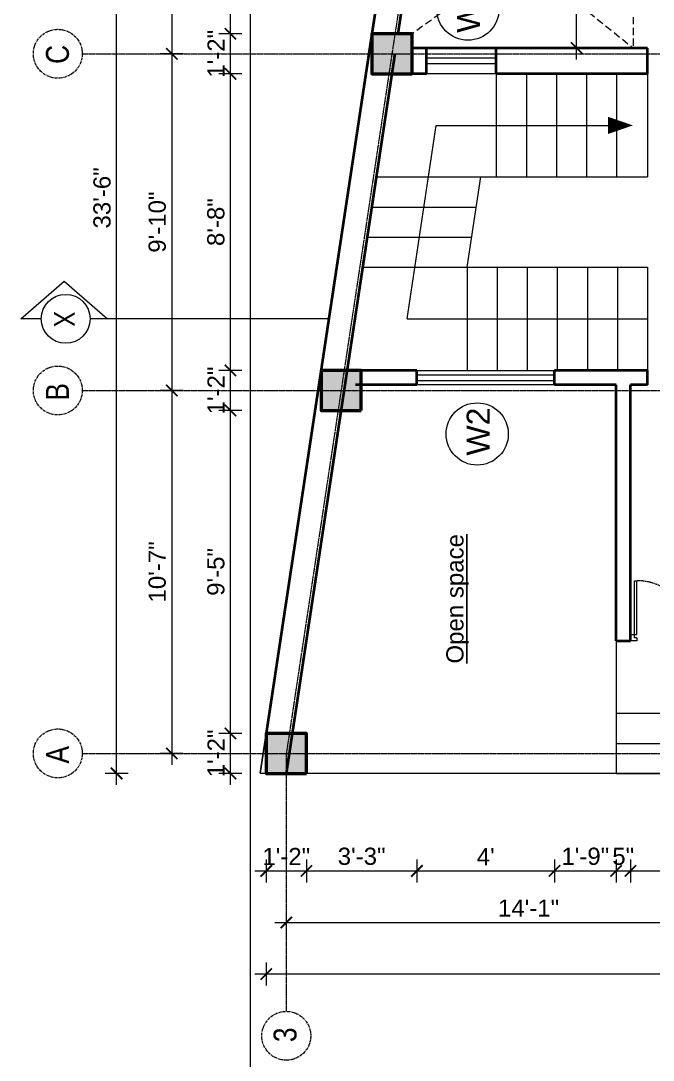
# Model space of a CAD drawing. Header units: inches. Extents: x 136316 to 155547, y -21384 to -17606.
# Drawn here: x 154945.3 to 155166, y -19939.1 to -19576.4 of the extents above; entities that cross this region are included whole.
import ezdxf

# ---------------------------------------------------------------- set-up
doc = ezdxf.new("R2010")
doc.units = ezdxf.units.IN
doc.header["$LTSCALE"] = 0.5
doc.header["$MEASUREMENT"] = 0
doc.header["$PDMODE"] = 66
doc.linetypes.add('CENTER', pattern=[2, 1.25, -0.25, 0.25, -0.25])
doc.linetypes.add('HIDDEN', pattern=[0.375, 0.25, -0.125])
for name, color, linetype, lineweight in [('Annotate-Lite.w', 177, 'Continuous', 9), ('Annotations-Bold.w', 177, 'Continuous', 13), ('C-COLUMN', 1, 'Continuous', 50), ('DIM', 4, 'Continuous', 5), ('DIM 1-100', 4, 'Continuous', 13), ('Door-Window.w', 4, 'Continuous', 15), ('HACTH', 253, 'Continuous', 9), ('stair', 132, 'Continuous', 13), ('TEXT', 220, 'Continuous', 9), ('wall', 1, 'Continuous', 40), ('window', 4, 'Continuous', 13)]:
    doc.layers.add(name, color=color, linetype=linetype, lineweight=lineweight)
doc.styles.add('ARAIL', font='ARIALN.TTF')
doc.styles.add('arial.', font='arial.ttf')
doc.styles.add('gaurav', font='arial.ttf')
doc.styles.get("Standard").update_dxf_attribs({"font": 'arial.ttf'})
doc.dimstyles.new('1 by 96', dxfattribs={"dimtxt": 6, "dimasz": 4, "dimexe": 4, "dimexo": 4, "dimgap": 2, "dimtad": 1, "dimdec": 0, "dimzin": 0, "dimdsep": 46, "dimlunit": 4, "dimtxsty": 'Standard', "dimblk": 'ARCHTICK', "dimcen": 0, "dimdle": 4, "dimadec": 0, "dimazin": 0, "dimtfac": 1, "dimtdec": 0, "dimtix": 1, "dimtofl": 0, "dimtmove": 1, "dimatfit": 3, "dimldrblk": 'ARCHTICK', "dimfxl": 4, "dimfxlon": 1, "dimtolj": 1, "dimtzin": 0, "dimlwd": -1, "dimlwe": -1, "dimarcsym": 0})

# ---------------------------------------------------------------- blocks, each defined once
blk = doc.blocks.new('FDFDRE')
at = {"ltscale": 3}
for p, q in [((165701.11, -58637.82), (165701.1, -58641.5)), ((165704.78, -58637.83), (165701.11, -58637.82)), ((165704.78, -58639.66), (165703.55, -58639.66)), ((165703.55, -58639.66), (165703.55, -58641.5)), ((165704.78, -58639.66), (165704.78, -58637.83)), ((165766.98, -58637.83), (165770.65, -58637.82)), ((165766.98, -58639.66), (165766.98, -58637.83)), ((165766.98, -58639.66), (165768.2, -58639.66)), ((165768.2, -58639.66), (165768.2, -58641.5)), ((165770.65, -58637.82), (165770.65, -58641.5)), ((165701.1, -58641.5), (165703.55, -58641.5)), ((165703.55, -58641.5), (165703.53, -58672.63)), ((165703.55, -58641.5), (165704.78, -58641.5)), ((165704.78, -58641.5), (165704.76, -58672.65)), ((165766.98, -58641.5), (165767, -58672.65)), ((165768.2, -58641.5), (165766.98, -58641.5)), ((165770.65, -58641.5), (165768.2, -58641.5)), ((165768.2, -58641.5), (165768.22, -58672.63)), ((165703.53, -58672.63), (165704.76, -58672.65)), ((165768.22, -58672.63), (165767, -58672.65))]:
    blk.add_line(p, q, dxfattribs=at)
at = {"layer": 'Door-Window.w', "color": 9, "linetype": 'HIDDEN', "lineweight": 18}
for centre, start, end in [((165704.78, -58641.5), 269.96183, 3.38353), ((165766.98, -58641.5), 176.61647, 270.03817)]:
    blk.add_arc(centre, 31.16, start, end, dxfattribs=at)
blk = doc.blocks.new('_ArchTick')
at = {"color": 0, "linetype": 'ByBlock', "const_width": 0.15}
blk.add_lwpolyline([(-0.5, -0.5), (0.5, 0.5)], dxfattribs=at)
blk = doc.blocks.new('*D1007')
at = {"layer": 'Defpoints', "color": 0, "transparency": 16777216}
for p in [(155018.48, -19825.04), (155030.97, -19825.04), (155030.97, -19839.04)]:
    blk.add_point(p, dxfattribs=at)
at = {"layer": 'DIM 1-100', "color": 0, "transparency": 16777216}
for p, q in [((155018.48, -19843.04), (155018.48, -19821.04)), ((155022.48, -19825.04), (155014.48, -19825.04)), ((155022.48, -19839.04), (155014.48, -19839.04))]:
    blk.add_line(p, q, dxfattribs=at)
at = {"layer": 'DIM 1-100', "color": 0, "transparency": 16777216, "xscale": 4, "yscale": 4, "zscale": 4}
for p, rotation in [((155018.48, -19825.04), 90), ((155018.48, -19839.04), 270)]:
    blk.add_blockref('_ArchTick', p, dxfattribs=dict(at, rotation=rotation))
at = {"layer": 'DIM 1-100', "color": 0, "transparency": 16777216, "insert": (155013.46, -19832.04), "char_height": 6, "attachment_point": 5, "rotation": 90}
blk.add_mtext('\\A1;1\'-2"', dxfattribs=at)
blk = doc.blocks.new('*D1008')
at = {"layer": 'Defpoints', "color": 0, "transparency": 16777216}
for p in [(155018.48, -19712.39), (155050.09, -19712.39), (155030.97, -19825.04)]:
    blk.add_point(p, dxfattribs=at)
at = {"layer": 'DIM 1-100', "color": 0, "transparency": 16777216}
for p, q in [((155018.48, -19829.04), (155018.48, -19708.39)), ((155022.48, -19712.39), (155014.48, -19712.39)), ((155022.48, -19825.04), (155014.48, -19825.04))]:
    blk.add_line(p, q, dxfattribs=at)
at = {"layer": 'DIM 1-100', "color": 0, "transparency": 16777216, "xscale": 4, "yscale": 4, "zscale": 4}
for p, rotation in [((155018.48, -19712.39), 90), ((155018.48, -19825.04), 270)]:
    blk.add_blockref('_ArchTick', p, dxfattribs=dict(at, rotation=rotation))
at = {"layer": 'DIM 1-100', "color": 0, "transparency": 16777216, "insert": (155013.41, -19768.71), "char_height": 6, "attachment_point": 5, "rotation": 90}
blk.add_mtext('\\A1;9\'-5"', dxfattribs=at)
blk = doc.blocks.new('*D1009')
at = {"layer": 'Defpoints', "color": 0, "transparency": 16777216}
for p in [(155018.48, -19698.39), (155050.09, -19698.39), (155050.09, -19712.39)]:
    blk.add_point(p, dxfattribs=at)
at = {"layer": 'DIM 1-100', "color": 0, "transparency": 16777216}
for p, q in [((155018.48, -19716.39), (155018.48, -19694.39)), ((155022.48, -19698.39), (155014.48, -19698.39)), ((155022.48, -19712.39), (155014.48, -19712.39))]:
    blk.add_line(p, q, dxfattribs=at)
at = {"layer": 'DIM 1-100', "color": 0, "transparency": 16777216, "xscale": 4, "yscale": 4, "zscale": 4}
for p, rotation in [((155018.48, -19698.39), 90), ((155018.48, -19712.39), 270)]:
    blk.add_blockref('_ArchTick', p, dxfattribs=dict(at, rotation=rotation))
at = {"layer": 'DIM 1-100', "color": 0, "transparency": 16777216, "insert": (155013.46, -19705.39), "char_height": 6, "attachment_point": 5, "rotation": 90}
blk.add_mtext('\\A1;1\'-2"', dxfattribs=at)
blk = doc.blocks.new('*D1010')
at = {"layer": 'Defpoints', "color": 0, "transparency": 16777216}
for p in [(155018.48, -19594.89), (155067.83, -19594.89), (155050.09, -19698.39)]:
    blk.add_point(p, dxfattribs=at)
at = {"layer": 'DIM 1-100', "color": 0, "transparency": 16777216}
for p, q in [((155018.48, -19702.39), (155018.48, -19590.89)), ((155022.48, -19594.89), (155014.48, -19594.89)), ((155022.48, -19698.39), (155014.48, -19698.39))]:
    blk.add_line(p, q, dxfattribs=at)
at = {"layer": 'DIM 1-100', "color": 0, "transparency": 16777216, "xscale": 4, "yscale": 4, "zscale": 4}
for p, rotation in [((155018.48, -19594.89), 90), ((155018.48, -19698.39), 270)]:
    blk.add_blockref('_ArchTick', p, dxfattribs=dict(at, rotation=rotation))
at = {"layer": 'DIM 1-100', "color": 0, "transparency": 16777216, "insert": (155013.41, -19646.64), "char_height": 6, "attachment_point": 5, "rotation": 90}
blk.add_mtext('\\A1;8\'-8"', dxfattribs=at)
blk = doc.blocks.new('*D1011')
at = {"layer": 'Defpoints', "color": 0, "transparency": 16777216}
for p in [(155018.48, -19580.89), (155067.83, -19580.89), (155067.83, -19594.89)]:
    blk.add_point(p, dxfattribs=at)
at = {"layer": 'DIM 1-100', "color": 0, "transparency": 16777216}
for p, q in [((155018.48, -19598.89), (155018.48, -19576.89)), ((155022.48, -19580.89), (155014.48, -19580.89)), ((155022.48, -19594.89), (155014.48, -19594.89))]:
    blk.add_line(p, q, dxfattribs=at)
at = {"layer": 'DIM 1-100', "color": 0, "transparency": 16777216, "xscale": 4, "yscale": 4, "zscale": 4}
for p, rotation in [((155018.48, -19580.89), 90), ((155018.48, -19594.89), 270)]:
    blk.add_blockref('_ArchTick', p, dxfattribs=dict(at, rotation=rotation))
at = {"layer": 'DIM 1-100', "color": 0, "transparency": 16777216, "insert": (155013.46, -19587.89), "char_height": 6, "attachment_point": 5, "rotation": 90}
blk.add_mtext('\\A1;1\'-2"', dxfattribs=at)
blk = doc.blocks.new('*D1012')
at = {"layer": 'Defpoints', "color": 0, "transparency": 16777216}
for p in [(155018.48, -19451.83), (155089.44, -19451.83), (155067.83, -19580.89)]:
    blk.add_point(p, dxfattribs=at)
at = {"layer": 'DIM 1-100', "color": 0, "transparency": 16777216}
for p, q in [((155018.48, -19584.89), (155018.48, -19447.83)), ((155022.48, -19451.83), (155014.48, -19451.83)), ((155022.48, -19580.89), (155014.48, -19580.89))]:
    blk.add_line(p, q, dxfattribs=at)
at = {"layer": 'DIM 1-100', "color": 0, "transparency": 16777216, "xscale": 4, "yscale": 4, "zscale": 4}
for p, rotation in [((155018.48, -19451.83), 90), ((155018.48, -19580.89), 270)]:
    blk.add_blockref('_ArchTick', p, dxfattribs=dict(at, rotation=rotation))
at = {"layer": 'DIM 1-100', "color": 0, "transparency": 16777216, "insert": (155013.41, -19516.36), "char_height": 6, "attachment_point": 5, "rotation": 90}
blk.add_mtext('\\A1;10\'-9"', dxfattribs=at)
blk = doc.blocks.new('*D1014')
at = {"layer": 'Defpoints', "color": 0, "transparency": 16777216}
for p in [(155096.44, -19444.83), (154998.01, -19587.89), (155074.83, -19587.89)]:
    blk.add_point(p, dxfattribs=at)
at = {"layer": 'DIM 1-100', "color": 0, "transparency": 16777216}
for p, q in [((154998.01, -19440.83), (154998.01, -19591.89)), ((155002.01, -19444.83), (154994.01, -19444.83)), ((155002.01, -19587.89), (154994.01, -19587.89))]:
    blk.add_line(p, q, dxfattribs=at)
at = {"layer": 'DIM 1-100', "color": 0, "transparency": 16777216, "xscale": 4, "yscale": 4, "zscale": 4}
for p, rotation in [((154998.01, -19444.83), 90), ((154998.01, -19587.89), 270)]:
    blk.add_blockref('_ArchTick', p, dxfattribs=dict(at, rotation=rotation))
at = {"layer": 'DIM 1-100', "color": 0, "transparency": 16777216, "insert": (154993, -19516.36), "char_height": 6, "attachment_point": 5, "rotation": 90}
blk.add_mtext('\\A1;11\'-11"', dxfattribs=at)
blk = doc.blocks.new('*D1015')
at = {"layer": 'Defpoints', "color": 0, "transparency": 16777216}
for p in [(155074.83, -19587.89), (154998.01, -19705.39), (155057.09, -19705.39)]:
    blk.add_point(p, dxfattribs=at)
at = {"layer": 'DIM 1-100', "color": 0, "transparency": 16777216}
for p, q in [((154998.01, -19583.89), (154998.01, -19709.39)), ((155002.01, -19587.89), (154994.01, -19587.89)), ((155002.01, -19705.39), (154994.01, -19705.39))]:
    blk.add_line(p, q, dxfattribs=at)
at = {"layer": 'DIM 1-100', "color": 0, "transparency": 16777216, "xscale": 4, "yscale": 4, "zscale": 4}
for p, rotation in [((154998.01, -19587.89), 90), ((154998.01, -19705.39), 270)]:
    blk.add_blockref('_ArchTick', p, dxfattribs=dict(at, rotation=rotation))
at = {"layer": 'DIM 1-100', "color": 0, "transparency": 16777216, "insert": (154992.95, -19646.64), "char_height": 6, "attachment_point": 5, "rotation": 90}
blk.add_mtext('\\A1;9\'-10"', dxfattribs=at)
blk = doc.blocks.new('*D1016')
at = {"layer": 'Defpoints', "color": 0, "transparency": 16777216}
for p in [(155057.09, -19705.39), (154998.01, -19832.04), (155037.97, -19832.04)]:
    blk.add_point(p, dxfattribs=at)
at = {"layer": 'DIM 1-100', "color": 0, "transparency": 16777216}
for p, q in [((154998.01, -19701.39), (154998.01, -19836.04)), ((155002.01, -19705.39), (154994.01, -19705.39)), ((155002.01, -19832.04), (154994.01, -19832.04))]:
    blk.add_line(p, q, dxfattribs=at)
at = {"layer": 'DIM 1-100', "color": 0, "transparency": 16777216, "xscale": 4, "yscale": 4, "zscale": 4}
for p, rotation in [((154998.01, -19705.39), 90), ((154998.01, -19832.04), 270)]:
    blk.add_blockref('_ArchTick', p, dxfattribs=dict(at, rotation=rotation))
at = {"layer": 'DIM 1-100', "color": 0, "transparency": 16777216, "insert": (154992.95, -19768.71), "char_height": 6, "attachment_point": 5, "rotation": 90}
blk.add_mtext('\\A1;10\'-7"', dxfattribs=at)
blk = doc.blocks.new('*D1017')
at = {"layer": 'Defpoints', "color": 0, "transparency": 16777216}
for p in [(154978.76, -19437.35), (155089.5, -19437.35), (155030.97, -19839.04)]:
    blk.add_point(p, dxfattribs=at)
at = {"layer": 'DIM 1-100', "color": 0, "transparency": 16777216}
for p, q in [((154978.76, -19843.04), (154978.76, -19433.35)), ((154982.76, -19437.35), (154974.76, -19437.35)), ((154982.76, -19839.04), (154974.76, -19839.04))]:
    blk.add_line(p, q, dxfattribs=at)
at = {"layer": 'DIM 1-100', "color": 0, "transparency": 16777216, "xscale": 4, "yscale": 4, "zscale": 4}
for p, rotation in [((154978.76, -19437.35), 90), ((154978.76, -19839.04), 270)]:
    blk.add_blockref('_ArchTick', p, dxfattribs=dict(at, rotation=rotation))
at = {"layer": 'DIM 1-100', "color": 0, "transparency": 16777216, "insert": (154973.69, -19638.19), "char_height": 6, "attachment_point": 5, "rotation": 90}
blk.add_mtext('\\A1;33\'-6"', dxfattribs=at)
blk = doc.blocks.new('*D1076')
at = {"layer": 'Defpoints', "color": 0, "transparency": 16777216}
for p in [(155030.97, -19839.04), (155044.97, -19839.04), (155044.97, -19873.04)]:
    blk.add_point(p, dxfattribs=at)
at = {"layer": 'DIM 1-100', "color": 0, "transparency": 16777216}
for p, q in [((155030.97, -19869.04), (155030.97, -19877.04)), ((155044.97, -19869.04), (155044.97, -19877.04)), ((155026.97, -19873.04), (155048.97, -19873.04))]:
    blk.add_line(p, q, dxfattribs=at)
at = {"layer": 'DIM 1-100', "color": 0, "transparency": 16777216, "xscale": 4, "yscale": 4, "zscale": 4, "rotation": 180}
blk.add_blockref('_ArchTick', (155030.97, -19873.04), dxfattribs=at)
at = {"layer": 'DIM 1-100', "color": 0, "transparency": 16777216, "xscale": 4, "yscale": 4, "zscale": 4}
blk.add_blockref('_ArchTick', (155044.97, -19873.04), dxfattribs=at)
at = {"layer": 'DIM 1-100', "color": 0, "transparency": 16777216, "insert": (155037.97, -19868.02), "char_height": 6, "attachment_point": 5}
blk.add_mtext('\\A1;1\'-2"', dxfattribs=at)
blk = doc.blocks.new('*D1077')
at = {"layer": 'Defpoints', "color": 0, "transparency": 16777216}
for p in [(155083.56, -19703.39), (155044.97, -19839.04), (155083.56, -19873.04)]:
    blk.add_point(p, dxfattribs=at)
at = {"layer": 'DIM 1-100', "color": 0, "transparency": 16777216}
for p, q in [((155044.97, -19869.04), (155044.97, -19877.04)), ((155083.56, -19869.04), (155083.56, -19877.04)), ((155040.97, -19873.04), (155087.56, -19873.04))]:
    blk.add_line(p, q, dxfattribs=at)
at = {"layer": 'DIM 1-100', "color": 0, "transparency": 16777216, "xscale": 4, "yscale": 4, "zscale": 4, "rotation": 180}
blk.add_blockref('_ArchTick', (155044.97, -19873.04), dxfattribs=at)
at = {"layer": 'DIM 1-100', "color": 0, "transparency": 16777216, "xscale": 4, "yscale": 4, "zscale": 4}
blk.add_blockref('_ArchTick', (155083.56, -19873.04), dxfattribs=at)
at = {"layer": 'DIM 1-100', "color": 0, "transparency": 16777216, "insert": (155064.26, -19867.97), "char_height": 6, "attachment_point": 5}
blk.add_mtext('\\A1;3\'-3"', dxfattribs=at)
blk = doc.blocks.new('*D1078')
at = {"layer": 'Defpoints', "color": 0, "transparency": 16777216}
for p in [(155083.56, -19703.39), (155131.56, -19703.39), (155131.56, -19873.04)]:
    blk.add_point(p, dxfattribs=at)
at = {"layer": 'DIM 1-100', "color": 0, "transparency": 16777216}
for p, q in [((155083.56, -19869.04), (155083.56, -19877.04)), ((155131.56, -19869.04), (155131.56, -19877.04)), ((155079.56, -19873.04), (155135.56, -19873.04))]:
    blk.add_line(p, q, dxfattribs=at)
at = {"layer": 'DIM 1-100', "color": 0, "transparency": 16777216, "xscale": 4, "yscale": 4, "zscale": 4, "rotation": 180}
blk.add_blockref('_ArchTick', (155083.56, -19873.04), dxfattribs=at)
at = {"layer": 'DIM 1-100', "color": 0, "transparency": 16777216, "xscale": 4, "yscale": 4, "zscale": 4}
blk.add_blockref('_ArchTick', (155131.56, -19873.04), dxfattribs=at)
at = {"layer": 'DIM 1-100', "color": 0, "transparency": 16777216, "insert": (155107.56, -19868.04), "char_height": 6, "attachment_point": 5}
blk.add_mtext("\\A1;4'", dxfattribs=at)
blk = doc.blocks.new('*D1079')
at = {"layer": 'Defpoints', "color": 0, "transparency": 16777216}
for p in [(155131.56, -19703.39), (155153.03, -19703.39), (155153.03, -19873.04)]:
    blk.add_point(p, dxfattribs=at)
at = {"layer": 'DIM 1-100', "color": 0, "transparency": 16777216}
for p, q in [((155131.56, -19869.04), (155131.56, -19877.04)), ((155153.03, -19869.04), (155153.03, -19877.04)), ((155127.56, -19873.04), (155157.03, -19873.04))]:
    blk.add_line(p, q, dxfattribs=at)
at = {"layer": 'DIM 1-100', "color": 0, "transparency": 16777216, "xscale": 4, "yscale": 4, "zscale": 4, "rotation": 180}
blk.add_blockref('_ArchTick', (155131.56, -19873.04), dxfattribs=at)
at = {"layer": 'DIM 1-100', "color": 0, "transparency": 16777216, "xscale": 4, "yscale": 4, "zscale": 4}
blk.add_blockref('_ArchTick', (155153.03, -19873.04), dxfattribs=at)
at = {"layer": 'DIM 1-100', "color": 0, "transparency": 16777216, "insert": (155142.3, -19867.97), "char_height": 6, "attachment_point": 5}
blk.add_mtext('\\A1;1\'-9"', dxfattribs=at)
blk = doc.blocks.new('*D1080')
at = {"layer": 'Defpoints', "color": 0, "transparency": 16777216}
for p in [(155153.03, -19703.39), (155158.03, -19792.8), (155158.03, -19873.04)]:
    blk.add_point(p, dxfattribs=at)
at = {"layer": 'DIM 1-100', "color": 0, "transparency": 16777216}
for p, q in [((155153.03, -19869.04), (155153.03, -19877.04)), ((155158.03, -19869.04), (155158.03, -19877.04))]:
    blk.add_line(p, q, dxfattribs=at)
at = {"layer": 'DIM 1-100', "color": 0, "transparency": 16777216, "insert": (155155.53, -19867.98), "char_height": 6, "attachment_point": 5}
blk.add_mtext('\\A1;5"', dxfattribs=at)
blk = doc.blocks.new('*D1081')
at = {"layer": 'Defpoints', "color": 0, "transparency": 16777216}
for p in [(155158.03, -19792.8), (155200.03, -19839.04), (155200.03, -19873.04)]:
    blk.add_point(p, dxfattribs=at)
at = {"layer": 'DIM 1-100', "color": 0, "transparency": 16777216}
for p, q in [((155158.03, -19869.04), (155158.03, -19877.04)), ((155200.03, -19869.04), (155200.03, -19877.04)), ((155154.03, -19873.04), (155204.03, -19873.04))]:
    blk.add_line(p, q, dxfattribs=at)
at = {"layer": 'DIM 1-100', "color": 0, "transparency": 16777216, "xscale": 4, "yscale": 4, "zscale": 4, "rotation": 180}
blk.add_blockref('_ArchTick', (155158.03, -19873.04), dxfattribs=at)
at = {"layer": 'DIM 1-100', "color": 0, "transparency": 16777216, "xscale": 4, "yscale": 4, "zscale": 4}
blk.add_blockref('_ArchTick', (155200.03, -19873.04), dxfattribs=at)
at = {"layer": 'DIM 1-100', "color": 0, "transparency": 16777216, "insert": (155179.03, -19867.97), "char_height": 6, "attachment_point": 5}
blk.add_mtext('\\A1;3\'-6"', dxfattribs=at)
blk = doc.blocks.new('*D1086')
at = {"layer": 'Defpoints', "color": 0, "transparency": 16777216}
for p in [(155037.97, -19838.96), (155207.03, -19839.04), (155207.03, -19891.04)]:
    blk.add_point(p, dxfattribs=at)
at = {"layer": 'DIM 1-100', "color": 0, "transparency": 16777216}
for p, q in [((155037.97, -19887.04), (155037.97, -19895.04)), ((155207.03, -19887.04), (155207.03, -19895.04)), ((155033.97, -19891.04), (155211.03, -19891.04))]:
    blk.add_line(p, q, dxfattribs=at)
at = {"layer": 'DIM 1-100', "color": 0, "transparency": 16777216, "xscale": 4, "yscale": 4, "zscale": 4, "rotation": 180}
blk.add_blockref('_ArchTick', (155037.97, -19891.04), dxfattribs=at)
at = {"layer": 'DIM 1-100', "color": 0, "transparency": 16777216, "xscale": 4, "yscale": 4, "zscale": 4}
blk.add_blockref('_ArchTick', (155207.03, -19891.04), dxfattribs=at)
at = {"layer": 'DIM 1-100', "color": 0, "transparency": 16777216, "insert": (155122.5, -19886.02), "char_height": 6, "attachment_point": 5}
blk.add_mtext('\\A1;14\'-1"', dxfattribs=at)
blk = doc.blocks.new('*D975')
at = {"layer": 'Defpoints', "color": 0, "transparency": 16777216}
for p in [(155030.97, -19839.04), (155332.26, -19839.04), (155030.97, -19909.04)]:
    blk.add_point(p, dxfattribs=at)
at = {"layer": 'DIM 1-100', "color": 0, "transparency": 16777216}
for p, q in [((155030.97, -19905.04), (155030.97, -19913.04)), ((155332.26, -19905.04), (155332.26, -19913.04)), ((155336.26, -19909.04), (155026.97, -19909.04))]:
    blk.add_line(p, q, dxfattribs=at)
at = {"layer": 'DIM 1-100', "color": 0, "transparency": 16777216, "xscale": 4, "yscale": 4, "zscale": 4, "rotation": 180}
blk.add_blockref('_ArchTick', (155030.97, -19909.04), dxfattribs=at)
at = {"layer": 'DIM 1-100', "color": 0, "transparency": 16777216, "xscale": 4, "yscale": 4, "zscale": 4}
blk.add_blockref('_ArchTick', (155332.26, -19909.04), dxfattribs=at)
at = {"layer": 'DIM 1-100', "color": 0, "transparency": 16777216, "insert": (155181.61, -19903.97), "char_height": 6, "attachment_point": 5}
blk.add_mtext('\\A1;25\'-1"', dxfattribs=at)
blk = doc.blocks.new('*D976')
at = {"layer": 'Defpoints', "color": 0, "transparency": 16777216}
for p in [(155139.25, -19526.35), (155159.03, -19526.35), (155159.03, -19585.89)]:
    blk.add_point(p, dxfattribs=at)
at = {"layer": 'DIM 1-100', "color": 0, "transparency": 16777216}
for p, q in [((155139.25, -19589.89), (155139.25, -19522.35)), ((155143.25, -19526.35), (155135.25, -19526.35)), ((155143.25, -19585.89), (155135.25, -19585.89))]:
    blk.add_line(p, q, dxfattribs=at)
at = {"layer": 'DIM 1-100', "color": 0, "transparency": 16777216, "xscale": 4, "yscale": 4, "zscale": 4}
for p, rotation in [((155139.25, -19526.35), 90), ((155139.25, -19585.89), 270)]:
    blk.add_blockref('_ArchTick', p, dxfattribs=dict(at, rotation=rotation))
at = {"layer": 'DIM 1-100', "color": 0, "transparency": 16777216, "insert": (155134.2, -19556.12), "char_height": 6, "attachment_point": 5, "rotation": 90}
blk.add_mtext("\\A1;5'", dxfattribs=at)

msp = doc.modelspace()

# ---------------------------------------------------------------- hatches: boundary and pattern name
at = {"layer": 'C-COLUMN'}
h = msp.add_hatch(color=256, dxfattribs=at)
h.dxf.hatch_style = 1
h.paths.add_polyline_path([(155067.83, -19580.89), (155067.83, -19594.89), (155081.83, -19594.89), (155081.83, -19580.89)])
h = msp.add_hatch(color=256, dxfattribs=at)
h.dxf.hatch_style = 1
h.paths.add_polyline_path([(155050.09, -19698.39), (155050.09, -19712.39), (155064.09, -19712.39), (155064.09, -19698.39)])
h = msp.add_hatch(color=256, dxfattribs=at)
h.dxf.hatch_style = 1
h.paths.add_polyline_path([(155030.97, -19825.04), (155030.97, -19839.04), (155044.97, -19839.04), (155044.97, -19825.04)])

# ---------------------------------------------------------------- linework, layer by layer
at = {"layer": 'Annotate-Lite.w'}
msp.add_xline((155025.48, -19234.17), (0, 1), dxfattribs=at)
at = {"layer": 'Annotate-Lite.w', "ltscale": 0.005}
for centre in [(155101.34, -19572.33), (155104.57, -19720.57)]:
    msp.add_circle(centre, 10.86, dxfattribs=at)
at = {"layer": 'Annotations-Bold.w', "linetype": 'CENTER', "ltscale": 0.3}
for p, q in [((154966.78, -19587.89), (155413.53, -19587.89)), ((154966.78, -19705.39), (155413.53, -19705.39)), ((154966.78, -19832.04), (155413.53, -19832.04))]:
    msp.add_line(p, q, dxfattribs=at)
msp.add_lwpolyline([(155096.44, -19361.81), (155096.44, -19444.83), (155074.83, -19587.89), (155057.09, -19705.39), (155037.97, -19832.04), (155037.97, -19922.03)], dxfattribs=at)
at = {"layer": 'Annotations-Bold.w', "linetype": 'CENTER', "ltscale": 1.5}
for centre in [(154958.25, -19587.89), (154958.25, -19705.39), (154958.25, -19832.04), (155037.97, -19930.57)]:
    msp.add_circle(centre, 8.53, dxfattribs=at)
at = {"layer": 'C-COLUMN'}
for points in [[(155081.83, -19594.89), (155081.83, -19580.89), (155067.83, -19580.89), (155067.83, -19594.89)], [(155064.09, -19712.39), (155064.09, -19698.39), (155050.09, -19698.39), (155050.09, -19712.39)], [(155044.97, -19839.04), (155044.97, -19825.04), (155030.97, -19825.04), (155030.97, -19839.04)]]:
    msp.add_lwpolyline(points, close=True, dxfattribs=at)
at = {"layer": 'Defpoints'}
msp.add_lwpolyline([(155089.5, -19437.35), (155332.26, -19446.93), (155332.26, -19839.04), (155028.87, -19838.93), (155089.5, -19437.35)], dxfattribs=at)
at = {"layer": 'DIM'}
for p, q in [((155080.11, -19680.39), (155090.3, -19612.89)), ((155090.3, -19612.89), (155150.23, -19612.89, 0)), ((155080.11, -19680.39), (155164.03, -19680.39))]:
    msp.add_line(p, q, dxfattribs=at)
at = {"layer": 'HACTH', "linetype": 'HIDDEN', "ltscale": 20}
for p, q in [((155159.03, -19526.35), (155081.83, -19580.89)), ((155085.16, -19526.35), (155159.03, -19585.89))]:
    msp.add_line(p, q, dxfattribs=at)
msp.add_lwpolyline([(155159.03, -19526.35), (155159.03, -19585.89), (155081.83, -19585.89), (155081.83, -19580.89), (155076.93, -19580.89), (155085.16, -19526.35), (155159.03, -19526.35)], dxfattribs=at)
at = {"layer": 'stair', "linetype": 'ByBlock'}
for p, q in [((155164.03, -19594.89), (155164.03, -19630.89)), ((155069.38, -19630.89), (155105.79, -19630.89)), ((155101.03, -19662.39), (155105.79, -19630.89)), ((155105.79, -19630.89), (155164.03, -19630.89)), ((155067.8, -19641.39), (155104.2, -19641.39)), ((155066.21, -19651.89), (155102.62, -19651.89)), ((155064.62, -19662.39), (155101.03, -19662.39)), ((155101.03, -19662.39), (155164.03, -19662.39)), ((155101.03, -19662.39), (155101.03, -19698.39)), ((155111.53, -19662.39), (155111.53, -19698.39)), ((155122.03, -19662.39), (155122.03, -19698.39)), ((155132.53, -19662.39), (155132.53, -19698.39)), ((155143.03, -19662.39), (155143.03, -19698.39)), ((155153.53, -19662.39), (155153.53, -19698.39)), ((155164.03, -19662.39), (155164.03, -19698.39)), ((155153.03, -19792.8), (155153.03, -19839.04)), ((155153.03, -19818.04), (155200.03, -19818.04)), ((155153.03, -19828.54), (155200.03, -19828.54)), ((155153.03, -19839.04), (155200.03, -19839.04))]:
    msp.add_line(p, q, dxfattribs=at)
for points in [[(155111.22, -19594.89), (155111.22, -19630.89)], [(155121.72, -19594.89), (155121.72, -19630.89)], [(155132.22, -19594.89), (155132.22, -19630.89)], [(155142.72, -19594.89), (155142.72, -19630.89)], [(155153.22, -19594.89), (155153.22, -19630.89)]]:
    msp.add_lwpolyline(points, dxfattribs=at)
at = {"layer": 'stair', "linetype": 'ByBlock', "elevation": 0}
msp.add_lwpolyline([(155150.23, -19612.89, 6, 0, 0), (155158.91, -19612.89, 0, 0, 0)], format="xyseb", dxfattribs=at)
at = {"layer": 'TEXT'}
for points in [[(154952.47, -19680.39), (154945.33, -19680.39), (154960.47, -19667.3), (154975.61, -19680.39)], [(155052.81, -19680.39), (154969.54, -19680.39)]]:
    msp.add_lwpolyline(points, dxfattribs=at)
msp.add_circle((154961, -19680.39), 8.53, dxfattribs=at)
at = {"layer": 'wall'}
for p, q in [((155076.06, -19526.35), (155067.83, -19580.89)), ((155067.83, -19580.89), (155030.97, -19825.04)), ((155067.83, -19580.89), (155030.97, -19825.04)), ((155164.03, -19585.89), (155081.83, -19585.89)), ((155086.83, -19594.89), (155086.83, -19585.89)), ((155111.22, -19594.89), (155111.22, -19585.89)), ((155164.03, -19594.89), (155164.03, -19585.89)), ((155086.83, -19594.89), (155074.82, -19594.89)), ((155164.03, -19594.89), (155111.22, -19594.89)), ((155083.56, -19698.39), (155059.19, -19698.39)), ((155083.56, -19698.39), (155059.19, -19698.39)), ((155083.56, -19703.39), (155083.56, -19698.39)), ((155164.03, -19698.39), (155131.56, -19698.39)), ((155164.03, -19698.39), (155131.56, -19698.39)), ((155131.56, -19703.39), (155131.56, -19698.39)), ((155164.03, -19703.39), (155164.03, -19698.39)), ((155083.56, -19703.39), (155062.09, -19703.39)), ((155153.03, -19703.39), (155131.56, -19703.39)), ((155153.03, -19792.8), (155153.03, -19703.39)), ((155164.03, -19703.39), (155158.03, -19703.39)), ((155158.03, -19792.8), (155158.03, -19703.39)), ((155153.03, -19792.8), (155158.03, -19792.79))]:
    msp.add_line(p, q, dxfattribs=at)
for points in [[(155085.16, -19526.35), (155076.93, -19580.89)], [(155085.16, -19526.35), (155076.93, -19580.89)], [(155067.83, -19580.89), (155030.97, -19825.04)], [(155075.87, -19587.89), (155037.95, -19839.04)], [(155075.87, -19587.89), (155037.95, -19839.04)]]:
    msp.add_lwpolyline(points, dxfattribs=at)
at = {"layer": 'window'}
for p, q in [((155111.22, -19585.89), (155086.83, -19585.89)), ((155086.83, -19589.28), (155111.22, -19589.28)), ((155086.83, -19591.28), (155111.22, -19591.28)), ((155111.22, -19594.89), (155086.83, -19594.89)), ((155083.56, -19698.39), (155131.56, -19698.39)), ((155083.56, -19699.89), (155131.56, -19699.89)), ((155083.56, -19701.89), (155131.56, -19701.89)), ((155131.56, -19703.39), (155083.56, -19703.39))]:
    msp.add_line(p, q, dxfattribs=at)

# ---------------------------------------------------------------- block references
at = {"layer": 'Door-Window.w', "ltscale": 0.005, "xscale": 0.6039383709985556, "yscale": 0.6039383709985556, "zscale": 0.6039383709985556, "rotation": 180}
msp.add_blockref('FDFDRE', (255273.29, -55206.43), dxfattribs=at)

# ---------------------------------------------------------------- texts
at = {"layer": 'Annotate-Lite.w', "ltscale": 0.005, "char_height": 8, "attachment_point": 1, "rotation": 90, "style": 'gaurav'}
for s, insert in [('W5', (155097.55, -19580.57)), ('W2', (155100.92, -19728.11))]:
    msp.add_mtext_dynamic_manual_height_columns(s, width=8, gutter_width=100, heights=[0], dxfattribs=dict(at, insert=insert))
at = {"layer": 'Annotations-Bold.w', "linetype": 'CENTER', "ltscale": 1.5, "char_height": 8, "attachment_point": 1, "rotation": 90, "style": 'ARAIL'}
for s, insert in [('C', (154954.11, -19591.42)), ('B', (154954.11, -19708.92)), ('A', (154954.11, -19835.57)), ('3', (155033.53, -19932.78))]:
    msp.add_mtext_dynamic_manual_height_columns(s, width=6.5393, gutter_width=100, heights=[0], dxfattribs=dict(at, insert=insert))
at = {"layer": 'TEXT', "insert": (154964.09, -19683.24), "char_height": 7.2, "attachment_point": 3, "rotation": 270, "style": 'ARAIL'}
msp.add_mtext_dynamic_manual_height_columns('X', width=125.4648, gutter_width=90, heights=[0], dxfattribs=at)
at = {"layer": 'TEXT', "lineweight": -2, "insert": (155097.69, -19778.09), "char_height": 6, "width": 73.6528, "attachment_point": 5, "rotation": 90, "style": 'arial.'}
msp.add_mtext('{\\LOpen space}', dxfattribs=at)

# ---------------------------------------------------------------- dimensions: what is measured, and where the dimension line sits
at = {"layer": 'DIM 1-100'}
for base, p1, p2, angle, picture, middle in [((154978.76, -19437.35), (155030.97, -19839.04), (155089.5, -19437.35), 90, '*D1017', (154973.69, -19638.19)), ((154998.01, -19587.89), (155096.44, -19444.83), (155074.83, -19587.89), 90, '*D1014', (154993, -19516.36)), ((155018.48, -19451.83), (155067.83, -19580.89), (155089.44, -19451.83), 90, '*D1012', (155013.41, -19516.36)), ((155139.25, -19526.35), (155159.03, -19585.89), (155159.03, -19526.35), 90, '*D976', (155134.2, -19556.12)), ((154998.00848795, -19705.38531076), (155074.8278998, -19587.88531076), (155057.08733529, -19705.38531076), 90, '*D1015', (154992.94505002, -19646.63531076)), ((155018.47723795, -19594.88531076), (155050.08733529, -19698.38531076), (155067.8278998, -19594.88531076), 90, '*D1010', (155013.41380002, -19646.63531076)), ((154998.01, -19832.04), (155057.09, -19705.39), (155037.97, -19832.04), 90, '*D1016', (154992.95, -19768.71)), ((155083.56, -19873.04), (155044.97, -19839.04), (155083.56, -19703.39), 180, '*D1077', (155064.26, -19867.97)), ((155131.56, -19873.04), (155083.56, -19703.39), (155131.56, -19703.39), 180, '*D1078', (155107.56, -19868.04)), ((155153.03, -19873.04), (155131.56, -19703.39), (155153.03, -19703.39), 180, '*D1079', (155142.3, -19867.97)), ((155158.03, -19873.04), (155153.03, -19703.39), (155158.03, -19792.8), 180, '*D1080', (155155.53, -19867.98)), ((155018.48, -19712.39), (155030.97, -19825.04), (155050.09, -19712.39), 90, '*D1008', (155013.41, -19768.71)), ((155200.03, -19873.04), (155158.03, -19792.8), (155200.03, -19839.04), 180, '*D1081', (155179.03, -19867.97)), ((155030.97, -19909.04), (155332.26, -19839.04), (155030.97, -19839.04), 180, '*D975', (155181.61, -19903.97)), ((155207.03, -19891.04), (155037.97, -19838.96), (155207.03, -19839.04), 180, '*D1086', (155122.5, -19886.02))]:
    dim = msp.add_linear_dim(base=base, p1=p1, p2=p2, angle=angle, dimstyle='1 by 96', dxfattribs=at)
    dim.commit()
    dim.dimension.update_dxf_attribs({"geometry": picture, "text_midpoint": middle})
for base, p1, p2, angle, picture, middle in [((155018.48, -19580.89), (155067.83, -19594.89), (155067.83, -19580.89), 90, '*D1011', (155018.48, -19587.89)), ((155018.48, -19698.39), (155050.09, -19712.39), (155050.09, -19698.39), 90, '*D1009', (155018.48, -19705.39)), ((155018.48, -19825.04), (155030.97, -19839.04), (155030.97, -19825.04), 90, '*D1007', (155018.48, -19832.04)), ((155044.97, -19873.04), (155030.97, -19839.04), (155044.97, -19839.04), 180, '*D1076', (155037.97, -19873.04))]:
    dim = msp.add_linear_dim(base=base, p1=p1, p2=p2, angle=angle, dimstyle='1 by 96', dxfattribs=at)
    dim.commit()
    dim.dimension.update_dxf_attribs({"geometry": picture, "text_midpoint": middle, "dimtype": 160})

doc.saveas('drawing.dxf')
